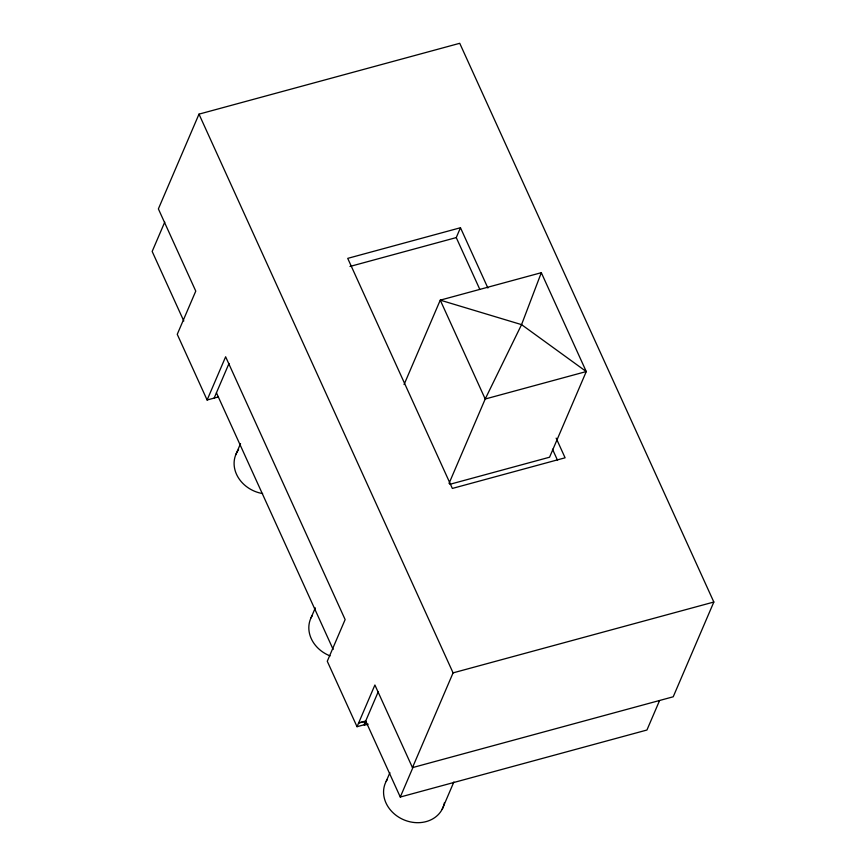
<?xml version="1.0" encoding="UTF-8"?>
<svg xmlns="http://www.w3.org/2000/svg" width="866" height="866" viewBox="0 0 866 866"><rect width="100%" height="100%" fill="white"/><g stroke="black" fill="none" stroke-linecap="round" stroke-linejoin="round"><path stroke-width="1.3" d="M404.065 384.558L440.253 300.145L541.315 272.693L521.559 324.631L485.209 399.01L449.032 483.434M378.28 691.663L364.077 724.788L357.03 726.704L374.902 685.017L412.465 767.622L673.218 696.784L713.833 602.032L459.738 43.3L198.996 114.139L158.381 208.89L195.77 291.106L177.249 334.319L207.115 400.005L218.08 397.018M164.746 222.107L152.167 251.454L183.798 320.994M207.115 400.005L225.636 356.792L345.133 619.569L327.272 661.267L357.03 726.704M214.162 398.089L229.014 363.439M235.747 454.791L240.531 443.619M479.753 289.266L456.252 237.587L460.474 227.736L347.721 258.371L452.344 488.435L565.097 457.8L556.145 438.12M311.056 617.804L315.311 607.878M368.191 724.171L364.272 725.232L365.907 721.443L358.654 722.915L365.701 720.999L400.276 797.034L646.934 730.027L659.513 700.691M386.182 781.359L389.906 772.678M412.465 767.622L453.08 672.871L198.996 114.139M400.276 797.034L413.374 766.475M442.18 809.266L453.881 781.966M349.972 266.457L456.252 237.587M449.79 484.321L549.564 457.216L586.271 371.557L541.315 272.693M453.08 672.871L713.833 602.032M460.474 227.736L487.894 288.021M552.486 449.205L557.52 460.268M216.435 392.785L333.15 649.424M444.431 802.695A31.306 26.608 23.2 0 1 404.27 820.005A31.306 26.608 23.2 0 1 387.362 779.368M330.108 655.908A31.306 26.608 23.2 0 1 312.161 615.769M262.625 493.566A31.306 26.608 23.2 0 1 238.583 449.725M586.271 371.557L485.209 399.01L440.253 300.145L521.559 324.631L586.271 371.557"/></g></svg>
